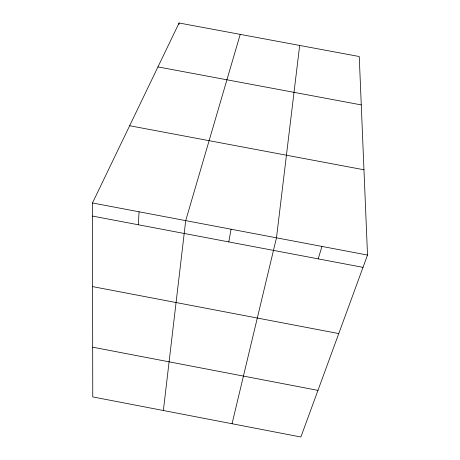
<?xml version="1.0" encoding="UTF-8"?>
<svg xmlns="http://www.w3.org/2000/svg" width="460" height="460" viewBox="0 0 460 460"><rect width="100%" height="100%" fill="white"/><g stroke="black" fill="none" stroke-linecap="round" stroke-linejoin="round"><path stroke-width="0.69" d="M138.316 224.767L139.064 211.795M178.957 24.409L179.078 23L359.248 56.528L367.517 255.058L300.886 437L92.759 396.917L92.483 202.975L179.078 23M163.363 410.515L185.713 220.627L240.218 34.379M299.673 45.442L276.477 237.814L232.047 423.74M228.804 241.92L231.064 229.218M318.205 258.871L321.96 246.428M157.952 66.907L361.267 104.909M129.645 125.741L363.964 169.786M92.483 202.975L367.517 255.058M92.5 216.079L363.009 267.363M92.604 286.614L338.761 333.575M92.69 347.179L317.958 390.379"/></g></svg>
